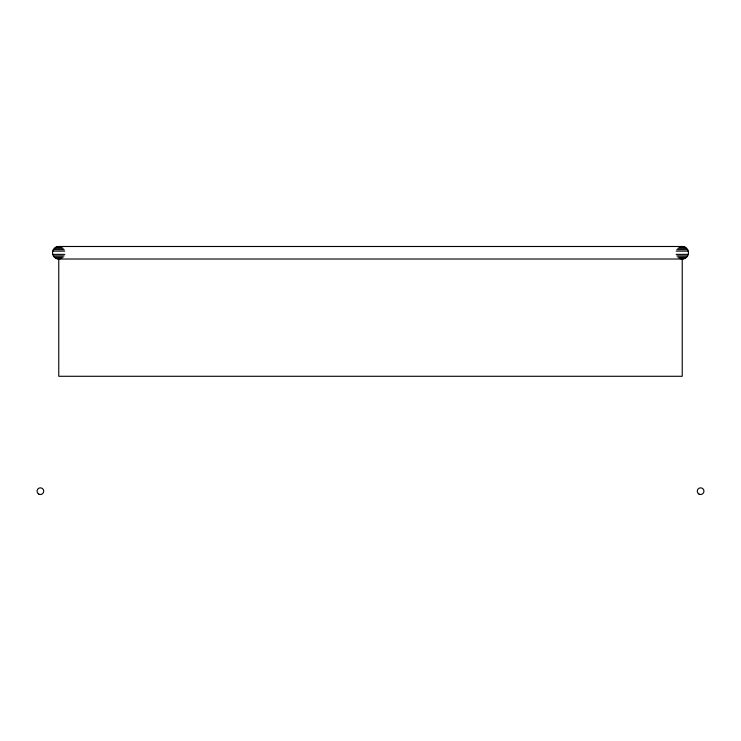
<?xml version="1.0" encoding="UTF-8"?>
<svg xmlns="http://www.w3.org/2000/svg" width="741" height="741" viewBox="0 0 741 741"><rect width="100%" height="100%" fill="white"/><g stroke="black" fill="none" stroke-linecap="round" stroke-linejoin="round"><path stroke-width="1.11" d="M58.761 258.174L58.761 376.28L682.239 376.28L682.239 259.017A6.261 6.261 0 0 0 688.445 251.931A6.261 6.261 0 0 0 680.618 246.707L682.239 246.494L682.239 247.327M58.761 246.494L682.239 246.494M57.14 246.707L60.382 246.707A6.261 6.261 0 0 0 52.555 251.931A6.261 6.261 0 0 0 58.761 259.017L682.239 259.017M680.618 246.707L683.86 246.707M55.631 247.327L61.892 247.327M679.108 247.327L685.369 247.327M54.334 248.328L63.189 248.328M677.811 248.328L686.666 248.328M53.333 249.624L64.18 249.624M676.82 249.624L687.667 249.624M52.713 251.134L64.81 251.134M676.19 251.134L688.287 251.134M52.713 254.376L64.81 254.376M676.19 254.376L688.287 254.376M53.333 255.886L64.18 255.886M676.82 255.886L687.667 255.886M54.334 257.183L63.189 257.183M677.811 257.183L686.666 257.183M55.631 258.174L61.892 258.174M679.108 258.174L685.369 258.174M57.14 258.804L60.382 258.804M680.618 258.804L683.86 258.804M38.717 494.062A3.344 3.344 0 0 0 43.728 491.172A3.344 3.344 0 0 0 38.717 488.282A3.344 3.344 0 0 0 38.717 494.062M698.939 494.062A3.344 3.344 0 0 0 703.95 491.172A3.344 3.344 0 0 0 698.939 488.282A3.344 3.344 0 0 0 698.939 494.062"/></g></svg>
